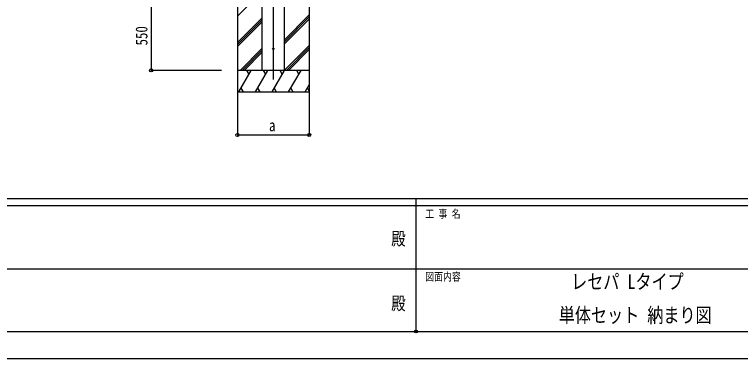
# Model space of a CAD drawing. Units: millimetres, scale not verified. Extents: x -10512 to 10512, y -7425 to 7425.
# Drawn here: x -2805 to 2246, y -7425 to -5030 of the extents above; entities that cross this region are included whole.
import ezdxf
from ezdxf.enums import TextEntityAlignment as Align

# ---------------------------------------------------------------- set-up
doc = ezdxf.new("R2010")
doc.units = ezdxf.units.MM
doc.header["$LTSCALE"] = 40
doc.header["$PDMODE"] = 32
doc.header["$PDSIZE"] = 20
for name, color, linetype in [('0-2_USER1', 3, 'Continuous'), ('0-3_YKK_12', 2, 'Continuous'), ('0-4_YKK_13', 4, 'Continuous'), ('0-5_YKK_A1', 4, 'Continuous'), ('0-6_YKK_D', 6, 'Continuous'), ('0-7_YKK_ZWAK', 7, 'Continuous')]:
    doc.layers.add(name, color=color, linetype=linetype)
doc.styles.add('ＭＳ ゴシック', font='')
doc.styles.get('ＭＳ ゴシック').set_extended_font_data('MS Gothic')

msp = doc.modelspace()

# ---------------------------------------------------------------- linework, layer by layer
at = {"layer": '0-3_YKK_12'}
msp.add_line((-1004.54, -2049.01), (-1004.54, -5483.67), dxfattribs=at)
at = {"layer": '0-4_YKK_13'}
msp.add_circle((-1004.54, -5268.96), 5, dxfattribs=at)
at = {"layer": '0-5_YKK_A1'}
for p, q in [((-1082.29, -5418.96), (-1082.29, -2254.2)), ((-926.79, -5418.96), (-926.79, -2239.96)), ((-1254.54, -4868.96), (-1254.54, -5568.96)), ((-1254.54, -5041.22), (-1082.27, -4868.96)), ((-754.54, -4868.96), (-754.54, -5568.96)), ((-926.79, -5205.69), (-754.54, -5033.44)), ((-926.79, -5219.83), (-754.54, -5047.58)), ((-1254.54, -5225.07), (-1082.29, -5052.82)), ((-1254.54, -5239.21), (-1082.29, -5066.96)), ((-1254.54, -5253.35), (-1082.29, -5081.1)), ((-926.79, -5233.97), (-754.54, -5061.72)), ((-926.79, -5417.82), (-754.54, -5245.57)), ((-1236.3, -5418.96), (-1082.29, -5264.95)), ((-1222.15, -5418.96), (-1082.29, -5279.09)), ((-1208.01, -5418.96), (-1082.29, -5293.24)), ((-913.79, -5418.96), (-754.54, -5259.71)), ((-899.64, -5418.96), (-754.54, -5273.85)), ((-754.54, -5418.96), (-1254.54, -5418.96)), ((-1244.52, -5568.96), (-1157.92, -5418.96)), ((-1172.92, -5444.94), (-1187.92, -5418.96)), ((-1129.05, -5568.96), (-1042.45, -5418.96)), ((-926.79, -5418.96), (-1082.29, -5418.96)), ((-1057.45, -5444.94), (-1072.45, -5418.96)), ((-1013.58, -5568.96), (-926.98, -5418.96)), ((-941.98, -5444.94), (-956.98, -5418.96)), ((-898.11, -5568.96), (-811.51, -5418.96)), ((-826.51, -5444.94), (-841.51, -5418.96)), ((-1229.52, -5542.98), (-1214.52, -5568.96)), ((-1114.05, -5542.98), (-1099.05, -5568.96)), ((-998.58, -5542.98), (-983.58, -5568.96)), ((-883.11, -5542.98), (-868.11, -5568.96)), ((-782.64, -5568.96), (-754.54, -5520.28)), ((-767.64, -5542.98), (-754.54, -5565.68)), ((-1254.54, -5568.96), (-754.54, -5568.96))]:
    msp.add_line(p, q, dxfattribs=at)
at = {"layer": '0-6_YKK_D'}
for p, q in [((-1854.54, -4868.96), (-1854.54, -5418.96)), ((-1365.36, -5418.96), (-1855.54, -5418.96)), ((-1254.54, -5569.96), (-1254.54, -5869.96)), ((-754.54, -5569.96), (-754.54, -5869.96)), ((-1254.54, -5868.96), (-754.54, -5868.96))]:
    msp.add_line(p, q, dxfattribs=at)
for centre in [(-1854.54, -5418.96), (-1254.54, -5868.96), (-754.54, -5868.96)]:
    msp.add_circle(centre, 10.62, dxfattribs=at)
at = {"layer": '0-7_YKK_ZWAK'}
for p, q in [((9737.55, -6312.5), (-9762.45, -6312.5)), ((-12.45, -6312.5), (-12.45, -7237.5)), ((-12.45, -6362.5), (-3262.45, -6362.5)), ((3237.55, -6362.5), (-12.45, -6362.5)), ((-3243.7, -6800), (-12.45, -6800)), ((-12.45, -6800), (3237.55, -6800)), ((-3262.45, -7237.5), (-12.45, -7237.5)), ((-12.45, -7237.5), (3237.55, -7237.5))]:
    msp.add_line(p, q, dxfattribs=at)
msp.add_lwpolyline([(-10512.5, -7425), (10512.5, -7425), (10512.5, 7425), (-10512.5, 7425)], close=True, dxfattribs=at)
msp.add_point((-12.45, -7237.5), dxfattribs=at)

# ---------------------------------------------------------------- texts
at = {"layer": '0-2_USER1', "style": 'ＭＳ ゴシック', "width": 0.8}
for s, p in [('レセパ Lタイプ\u3000', (1067.48, -6972.08)), ('単体セット 納まり図', (981.62, -7205.42))]:
    msp.add_text(s, height=102.6, dxfattribs=at).set_placement(p, align=Align.BOTTOM_LEFT)
at = {"layer": '0-6_YKK_D', "style": 'ＭＳ ゴシック', "width": 0.8}
msp.add_text('550', height=82.48, rotation=90, dxfattribs=at).set_placement((-1855.54, -5245.96), align=Align.BOTTOM_LEFT)
msp.add_text('a', height=82.48, dxfattribs=at).set_placement((-1034.54, -5867.96), align=Align.BOTTOM_LEFT)
at = {"layer": '0-7_YKK_ZWAK', "style": 'ＭＳ ゴシック', "width": 0.8}
for s, height, p in [('工 事 名', 54.99, (53.17, -6462.5)), ('殿', 91.64, (-184.17, -6664.58)), ('図面内容', 54.99, (53.17, -6900)), ('殿', 91.64, (-184.17, -7114.58))]:
    msp.add_text(s, height=height, dxfattribs=at).set_placement(p, align=Align.BOTTOM_LEFT)

doc.saveas('drawing.dxf')
